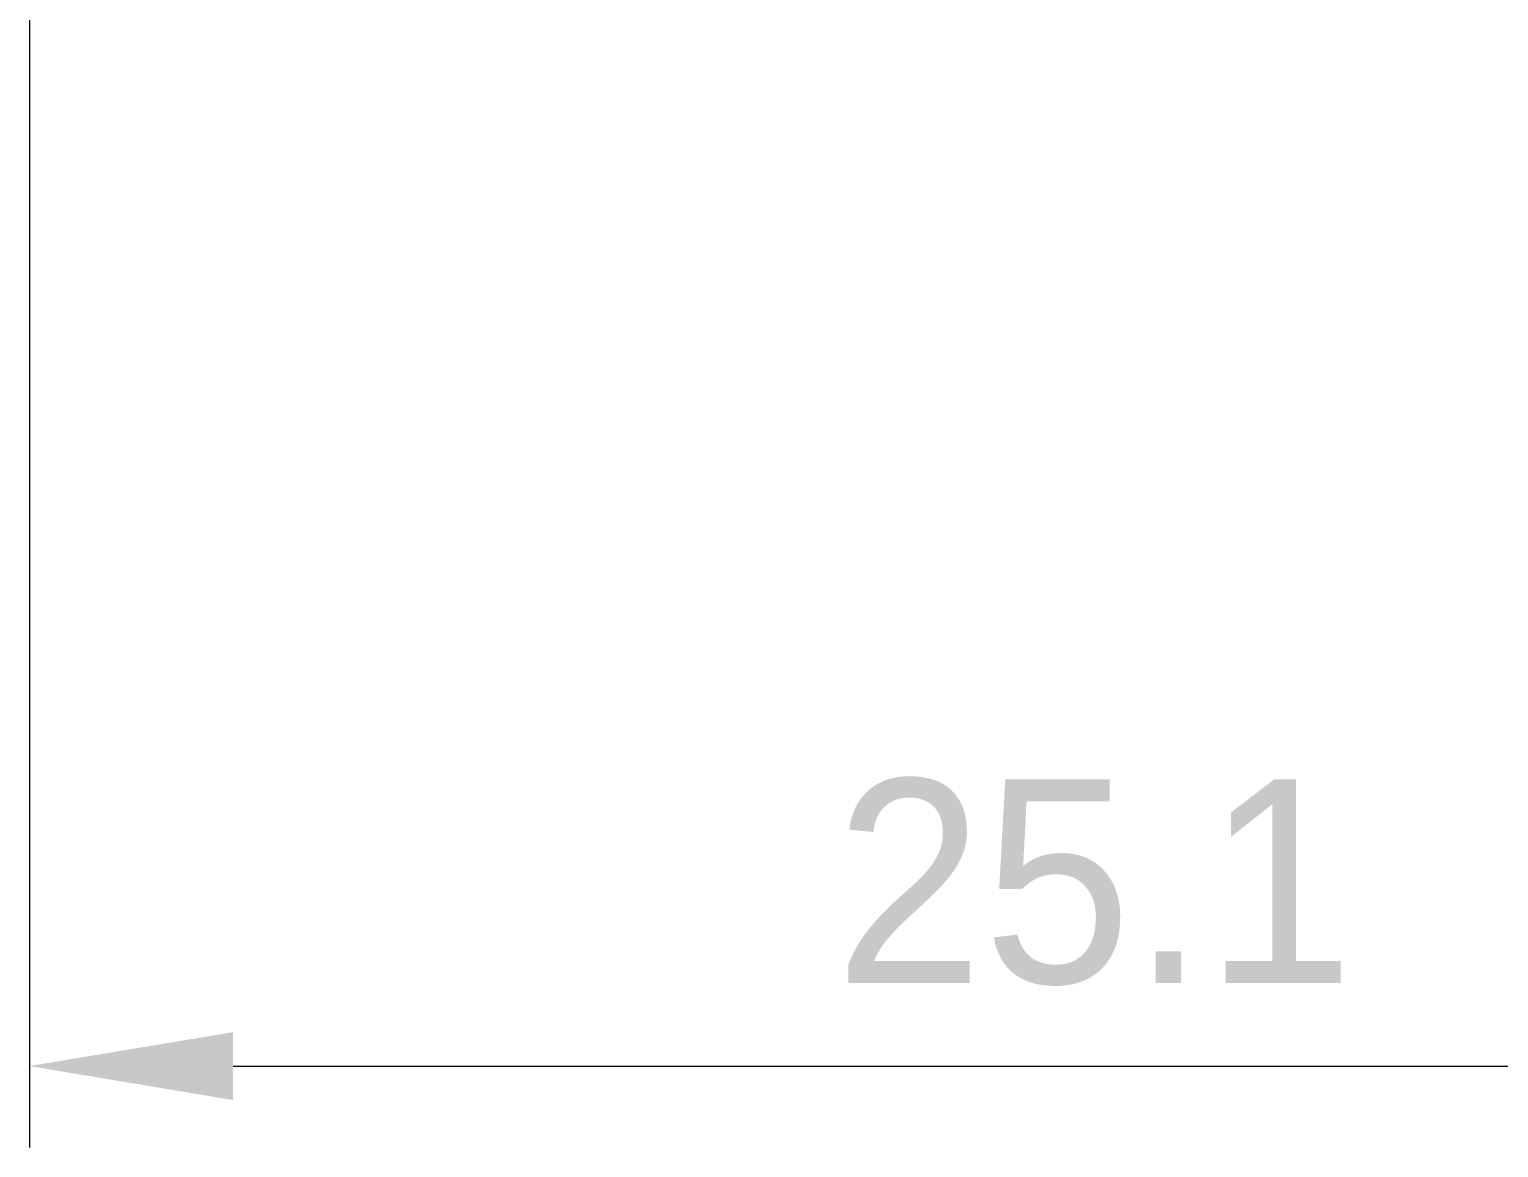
# Model space of a CAD drawing. Header units: millimetres. Extents: x 0 to 1594, y 0 to 281.
# Drawn here: x 1497.67 to 1515.7, y 145.61 to 159.33 of the extents above; entities that cross this region are included whole.
import ezdxf

# ---------------------------------------------------------------- set-up
doc = ezdxf.new("R2010")
doc.units = ezdxf.units.MM
doc.layers.get('Defpoints').update_dxf_attribs({"lineweight": 25})
doc.layers.add('Dimension (ISO)', color=7, linetype='Continuous', lineweight=18)
doc.styles.add('Note Text (TK)', font='')
doc.styles.get('Note Text (TK)').set_extended_font_data('MS PGothic')
doc.dimstyles.new('Default - Method 1b (TK)', dxfattribs={"dimtxt": 2.5, "dimasz": 2.5, "dimexe": 1, "dimexo": 1.5, "dimgap": 1, "dimtad": 1, "dimtoh": 1, "dimrnd": 1e-08, "dimdsep": 46, "dimtxsty": 'Note Text (TK)', "dimcen": 0.09, "dimdle": 5, "dimclrd": 100, "dimclre": 100, "dimclrt": 7, "dimadec": 1, "dimazin": 1, "dimtfac": 1, "dimtmove": 0, "dimatfit": 3, "dimfxl": 0, "dimtolj": 1, "dimlwd": -1, "dimlwe": -1, "dimarcsym": 0})

# ---------------------------------------------------------------- blocks, each defined once
blk = doc.blocks.new('*D180')
at = {"layer": 'Defpoints', "color": 0, "transparency": 16777216}
for p in [(1497.671, 165.724), (1522.771, 165.724), (1522.771, 146.615)]:
    blk.add_point(p, dxfattribs=at)
at = {"layer": 'Dimension (ISO)', "color": 100, "transparency": 16777216}
for p, q in [((1497.671, 164.224), (1497.671, 145.615)), ((1522.771, 164.224), (1522.771, 145.615)), ((1500.171, 146.615), (1520.271, 146.615))]:
    blk.add_line(p, q, dxfattribs=at)
for points in [[(1500.171, 147.031), (1500.171, 146.198), (1497.671, 146.615)], [(1520.271, 147.031), (1520.271, 146.198), (1522.771, 146.615)]]:
    blk.add_solid(points, dxfattribs=at)
at = {"layer": 'Dimension (ISO)', "color": 7, "transparency": 16777216, "insert": (1507.558, 148.865), "char_height": 2.5, "attachment_point": 4, "style": 'Note Text (TK)'}
blk.add_mtext('\\A1;25.1', dxfattribs=at)

msp = doc.modelspace()

# ---------------------------------------------------------------- dimensions: what is measured, and where the dimension line sits
at = {"layer": 'Dimension (ISO)', "color": 100, "true_color": 0x00ff3f}
dim = msp.add_linear_dim(base=(1522.7711, 146.6148), p1=(1497.6711, 165.7242), p2=(1522.7711, 165.7242), angle=180, dimstyle='Default - Method 1b (TK)', override={"dimgap": 1, "dimtoh": 0, "dimdec": 2, "dimtol": 0, "dimlim": 0, "dimtp": 0, "dimtm": 0, "dimtdec": 2, "dimtofl": 0, "dimatfit": 1}, dxfattribs=at)
dim.commit()
dim.dimension.update_dxf_attribs({"geometry": '*D180', "text_midpoint": (1510.2211, 146.6148), "dimtype": 160})

doc.saveas('drawing.dxf')
